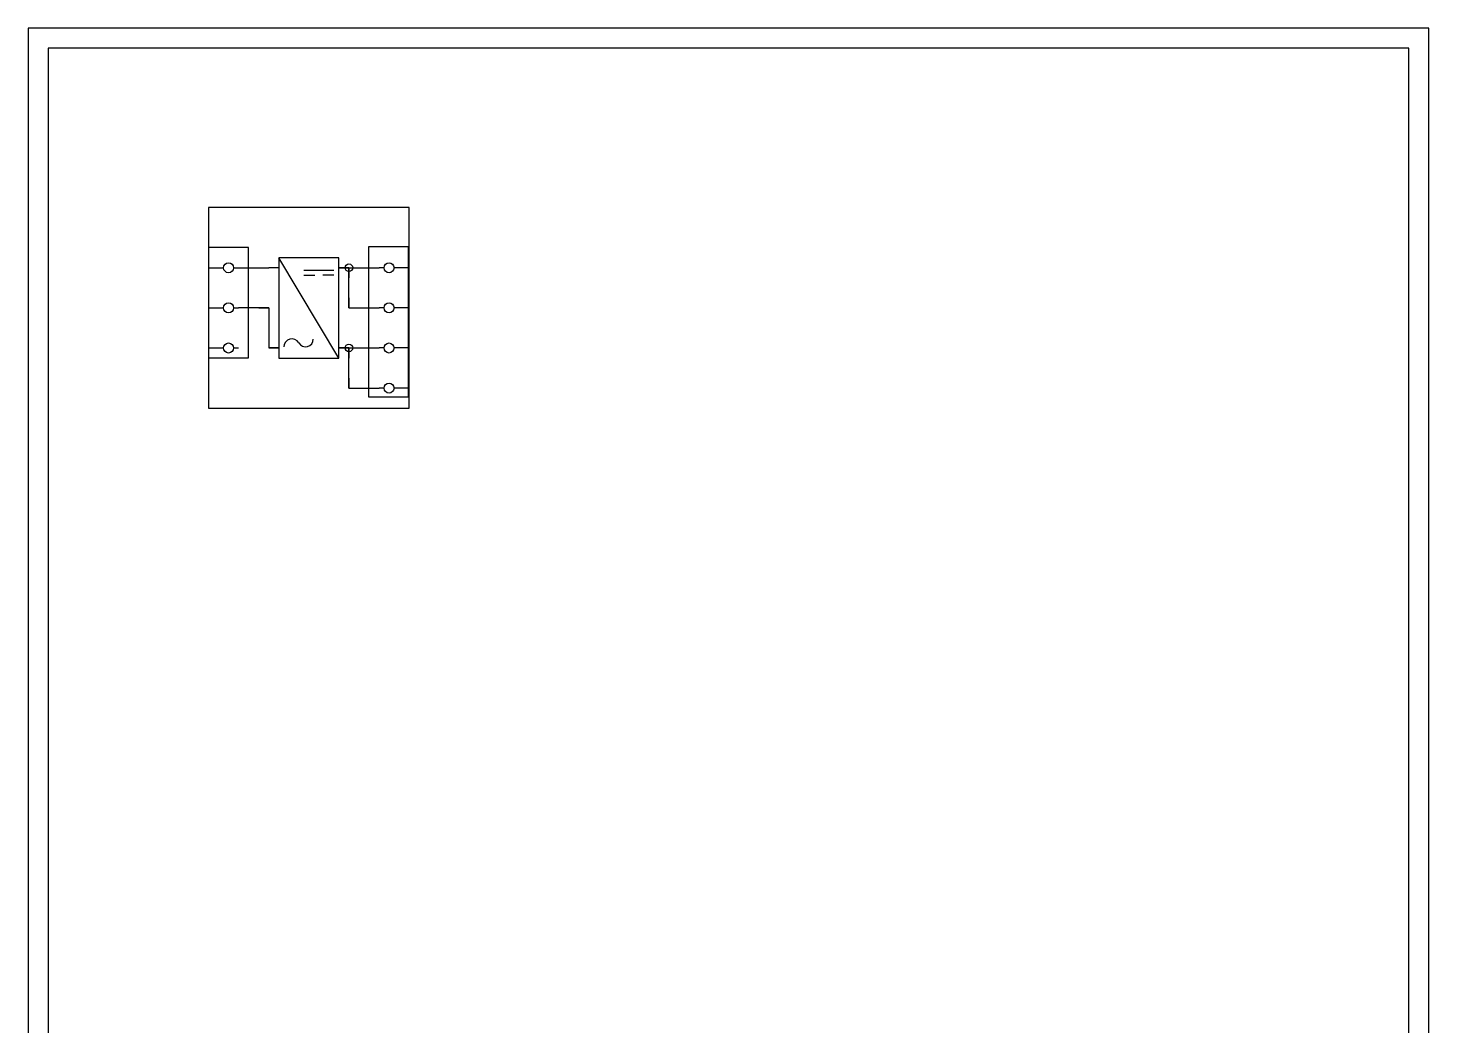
# Model space of a CAD drawing. Header units: millimetres. Extents: x 0 to 1000, y 0 to 1400.
# Drawn here: x 655 to 771.5, y 262.1 to 345 of the extents above; entities that cross this region are included whole.
import ezdxf

# ---------------------------------------------------------------- set-up
doc = ezdxf.new("R2010")
doc.units = ezdxf.units.MM

msp = doc.modelspace()

# ---------------------------------------------------------------- linework, layer by layer
at = {"layer": 'COMPONENT_DETAIL'}
for p, q in [((771.471, 345), (655, 345)), ((655, 345), (655, 165)), ((771.471, 165), (771.471, 345)), ((769.8036, 343.3326), (656.6674, 343.3326)), ((656.6674, 343.3326), (656.6674, 166.6674)), ((769.8036, 166.6674), (769.8036, 343.3326)), ((686.6814, 330.0764), (670.007, 330.0764)), ((670.007, 330.0764), (670.007, 313.402)), ((686.6814, 313.402), (686.6814, 330.0764)), ((673.3419, 326.7534), (670.007, 326.7534)), ((670.007, 326.7534), (670.007, 317.5999)), ((673.3419, 317.5999), (673.3419, 326.7534)), ((686.6363, 326.809), (683.3014, 326.809)), ((683.3014, 326.809), (683.3014, 314.3575)), ((686.6363, 314.3575), (686.6363, 326.809)), ((670.007, 325.0741), (671.2576, 325.0741)), ((672.0913, 325.0741), (672.5082, 325.0741)), ((672.5082, 325.0741), (675.0093, 325.0741)), ((675.8431, 325.0741), (675.0093, 325.0741)), ((680.8454, 325.9078), (675.8431, 325.9078)), ((675.8431, 325.9078), (675.8431, 317.5706)), ((680.8454, 317.5706), (675.8431, 325.9078)), ((680.8454, 317.5706), (680.8454, 325.9078)), ((680.8454, 325.0741), (682.5128, 325.0741)), ((681.6791, 325.0741), (680.8454, 325.0741)), ((681.6791, 321.7392), (681.6791, 325.0741)), ((681.6791, 325.0741), (681.6791, 324.2404)), ((682.5128, 325.0741), (684.1803, 325.0741)), ((684.5971, 325.0741), (684.1803, 325.0741)), ((686.6814, 325.0741), (685.4309, 325.0741)), ((677.9184, 324.879), (680.4196, 324.879)), ((677.9184, 324.4621), (678.8355, 324.4621)), ((680.4196, 324.4621), (679.5025, 324.4621)), ((670.007, 321.7392), (671.2576, 321.7392)), ((672.0913, 321.7392), (672.5082, 321.7392)), ((675.0093, 321.7392), (672.5082, 321.7392)), ((674.1756, 321.7392), (675.0093, 321.7392)), ((675.0093, 321.7392), (675.0093, 318.4044)), ((675.0093, 321.7392), (675.0093, 320.9055)), ((681.6791, 322.573), (681.6791, 321.7392)), ((681.6791, 321.7392), (684.1803, 321.7392)), ((681.6791, 321.7392), (682.5128, 321.7392)), ((684.5971, 321.7392), (684.1803, 321.7392)), ((686.6814, 321.7392), (685.4309, 321.7392)), ((675.0093, 319.2381), (675.0093, 318.4044)), ((670.007, 318.4044), (671.2576, 318.4044)), ((672.0913, 318.4044), (672.5082, 318.4044)), ((675.0093, 318.4044), (675.8431, 318.4044)), ((675.8431, 318.4044), (675.0093, 318.4044)), ((680.8454, 318.4044), (682.5128, 318.4044)), ((681.6791, 318.4044), (680.8454, 318.4044)), ((681.6791, 315.0695), (681.6791, 318.4044)), ((681.6791, 318.4044), (681.6791, 317.5706)), ((682.5128, 318.4044), (684.1803, 318.4044)), ((684.5971, 318.4044), (684.1803, 318.4044)), ((686.6814, 318.4044), (685.4309, 318.4044)), ((670.007, 317.5999), (673.3419, 317.5999)), ((675.8431, 317.5706), (680.8454, 317.5706)), ((681.6791, 315.9032), (681.6791, 315.0695)), ((681.6791, 315.0695), (684.1803, 315.0695)), ((681.6791, 315.0695), (682.5128, 315.0695)), ((684.5971, 315.0695), (684.1803, 315.0695)), ((686.6814, 315.0695), (685.4309, 315.0695)), ((670.007, 313.402), (686.6814, 313.402)), ((683.3014, 314.3575), (686.6363, 314.3575))]:
    msp.add_line(p, q, dxfattribs=at)
for centre, radius in [((671.6744, 325.0741), 0.4169), ((681.6791, 325.0741), 0.3126), ((685.014, 325.0741), 0.4169), ((671.6744, 321.7392), 0.4169), ((685.014, 321.7392), 0.4169), ((671.6744, 318.4044), 0.4169), ((681.6791, 318.4044), 0.3126), ((685.014, 318.4044), 0.4169), ((685.014, 315.0695), 0.4169)]:
    msp.add_circle(centre, radius, dxfattribs=at)
for centre, radius, start, end in [((676.9351, 318.4908), 0.667, 30, 180), ((678.0723, 319.1473), 0.6461, -150, 0)]:
    msp.add_arc(centre, radius, start, end, dxfattribs=at)
at = {"layer": 'COMPONENT_OUTLINE'}
for p, q in [((771.471, 345), (655, 345)), ((655, 345), (655, 165)), ((771.471, 165), (771.471, 345))]:
    msp.add_line(p, q, dxfattribs=at)

doc.saveas('drawing.dxf')
